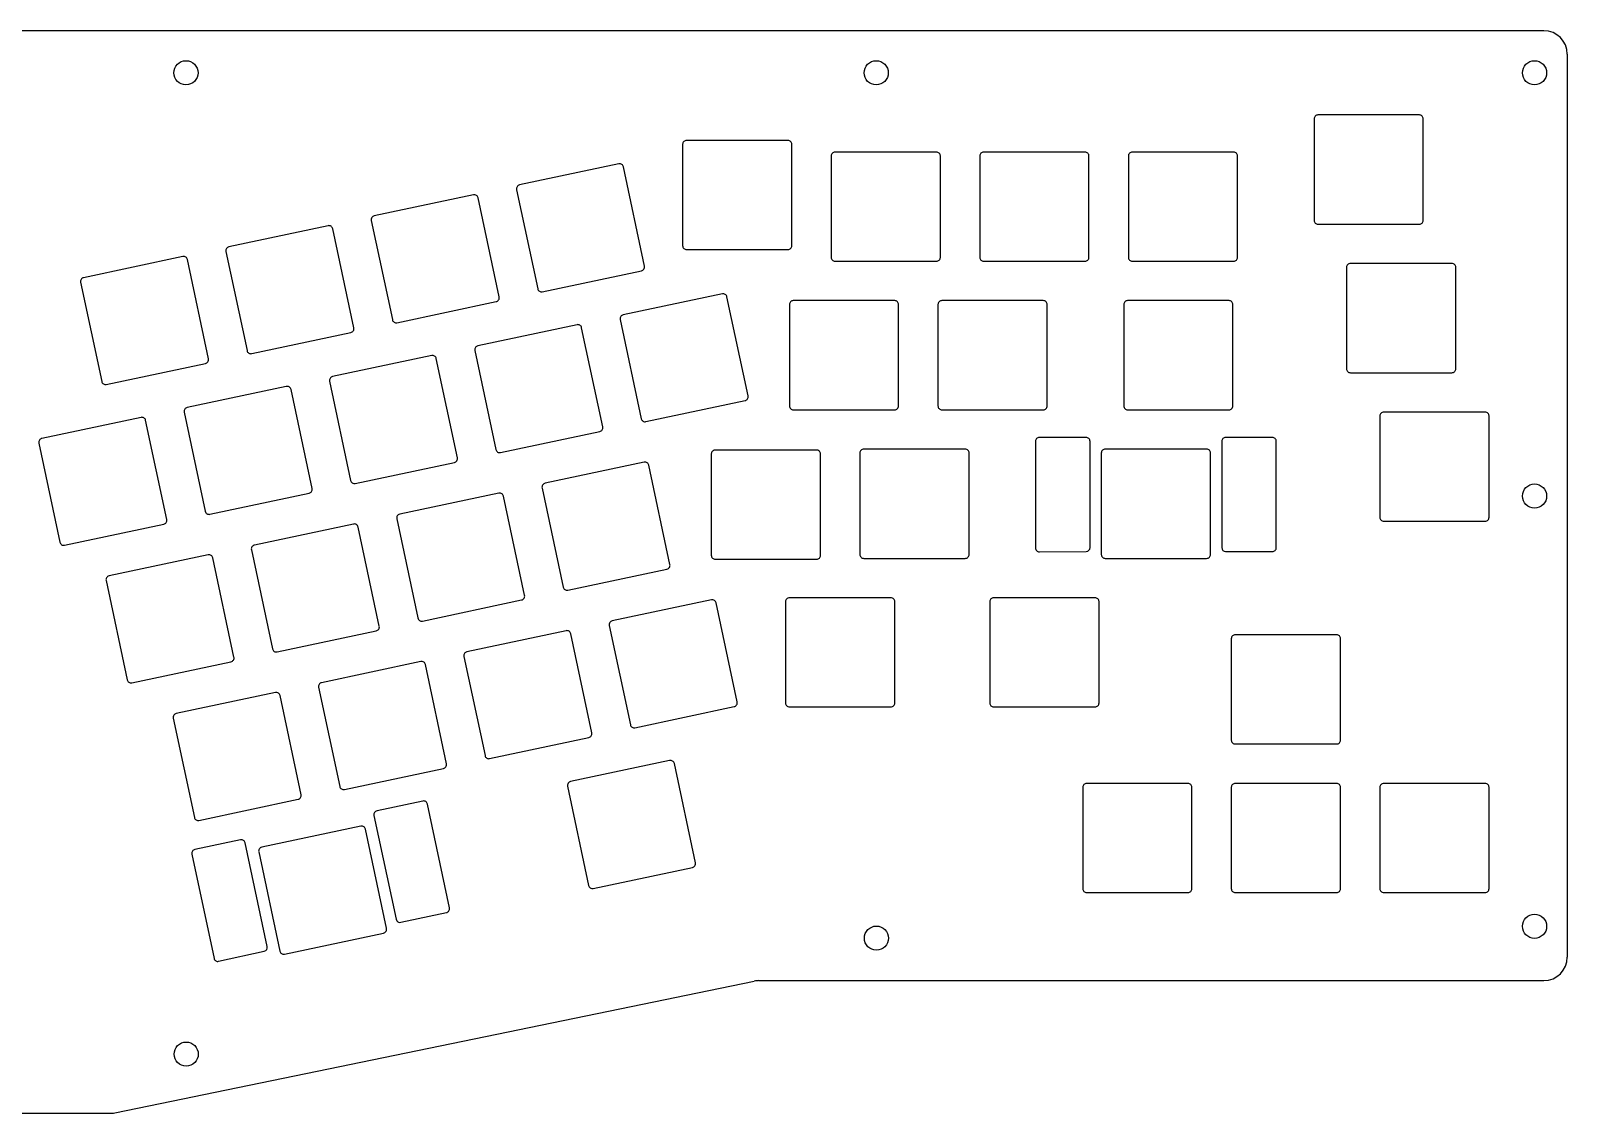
# Model space of a CAD drawing. Header units: millimetres. Extents: x 18 to 738, y 4 to 437.
# Drawn here: x 174.7 to 371.7, y 153.3 to 292.1 of the extents above; entities that cross this region are included whole.
import ezdxf

# ---------------------------------------------------------------- set-up
doc = ezdxf.new("R2010")
doc.units = ezdxf.units.MM
doc.header["$MEASUREMENT"] = 0
doc.layers.add('Plate', color=40, linetype='CONTINUOUS')

msp = doc.modelspace()

# ---------------------------------------------------------------- linework, layer by layer
at = {"layer": 'Plate', "linetype": 'Continuous'}
for p, q in [((368.75, 292.09), (20.64, 292.09)), ((371.75, 289.09), (371.75, 173.27)), ((185.51, 153.31), (267.51, 170.2)), ((268.11, 170.26), (368.75, 170.27)), ((166.5, 153.25), (184.9, 153.25))]:
    msp.add_line(p, q, dxfattribs=at)
at = {"layer": 'Plate'}
for points in [[(339.78, 267.28), (352.78, 267.28, 0.414214), (353.28, 267.78), (353.28, 280.78, 0.414214), (352.78, 281.28), (339.78, 281.28, 0.414214), (339.28, 280.78), (339.28, 267.78, 0.414214)], [(258.82, 264.02), (271.82, 264.02, 0.414214), (272.32, 264.52), (272.32, 277.52, 0.414214), (271.82, 278.02), (258.82, 278.02, 0.414214), (258.32, 277.52), (258.32, 264.52, 0.414214)], [(277.87, 262.52), (290.87, 262.52, 0.414214), (291.37, 263.02), (291.37, 276.02, 0.414214), (290.87, 276.52), (277.87, 276.52, 0.414214), (277.37, 276.02), (277.37, 263.02, 0.414214)], [(296.92, 262.52), (309.92, 262.52, 0.414214), (310.42, 263.02), (310.42, 276.02, 0.414214), (309.92, 276.52), (296.92, 276.52, 0.414214), (296.42, 276.02), (296.42, 263.02, 0.414214)], [(315.97, 262.52), (328.97, 262.52, 0.414214), (329.47, 263.02), (329.47, 276.02, 0.414214), (328.97, 276.52), (315.97, 276.52, 0.414214), (315.47, 276.02), (315.47, 263.02, 0.414214)], [(240.33, 258.6), (253.05, 261.3, 0.414214), (253.43, 261.9), (250.73, 274.61, 0.414214), (250.14, 275), (237.42, 272.3, 0.414214), (237.04, 271.7), (239.74, 258.99, 0.414214)], [(221.7, 254.64), (234.42, 257.34, 0.414214), (234.8, 257.94), (232.1, 270.65, 0.414214), (231.5, 271.04), (218.79, 268.33, 0.414214), (218.4, 267.74), (221.11, 255.03, 0.414214)], [(203.07, 250.68), (215.78, 253.38, 0.414214), (216.17, 253.98), (213.46, 266.69, 0.414214), (212.87, 267.08), (200.16, 264.37, 0.414214), (199.77, 263.78), (202.47, 251.06, 0.414214)], [(184.43, 246.72), (197.15, 249.42, 0.414214), (197.53, 250.01), (194.83, 262.73, 0.414214), (194.24, 263.12), (181.52, 260.41, 0.414214), (181.14, 259.82), (183.84, 247.1, 0.414214)], [(343.95, 248.23), (356.95, 248.23, 0.414214), (357.45, 248.73), (357.45, 261.73, 0.414214), (356.95, 262.23), (343.95, 262.23, 0.414214), (343.45, 261.73), (343.45, 248.73, 0.414214)], [(253.61, 241.95), (266.33, 244.65, 0.414214), (266.71, 245.24), (264.01, 257.96, 0.414214), (263.42, 258.34), (250.7, 255.64, 0.414214), (250.31, 255.05), (253.02, 242.33, 0.414214)], [(272.51, 243.47), (285.51, 243.47, 0.414214), (286.01, 243.97), (286.01, 256.97, 0.414214), (285.51, 257.47), (272.51, 257.47, 0.414214), (272.01, 256.97), (272.01, 243.97, 0.414214)], [(291.56, 243.47), (304.56, 243.47, 0.414214), (305.06, 243.97), (305.06, 256.97, 0.414214), (304.56, 257.47), (291.56, 257.47, 0.414214), (291.06, 256.97), (291.06, 243.97, 0.414214)], [(315.38, 243.47), (328.38, 243.47, 0.414214), (328.88, 243.97), (328.88, 256.97, 0.414214), (328.38, 257.47), (315.38, 257.47, 0.414214), (314.88, 256.97), (314.88, 243.97, 0.414214)], [(234.98, 237.99), (247.69, 240.69, 0.414214), (248.08, 241.28), (245.37, 254, 0.414214), (244.78, 254.38), (232.07, 251.68, 0.414214), (231.68, 251.09), (234.38, 238.37, 0.414214)], [(216.34, 234.03), (229.06, 236.73, 0.414214), (229.44, 237.32), (226.74, 250.04, 0.414214), (226.15, 250.42), (213.43, 247.72, 0.414214), (213.05, 247.13), (215.75, 234.41, 0.414214)], [(197.71, 230.07), (210.43, 232.77, 0.414214), (210.81, 233.36), (208.11, 246.08, 0.414214), (207.51, 246.46), (194.8, 243.76, 0.414214), (194.41, 243.17), (197.12, 230.45, 0.414214)], [(179.08, 226.1), (191.79, 228.81, 0.414214), (192.18, 229.4), (189.47, 242.12, 0.414214), (188.88, 242.5), (176.17, 239.8, 0.414214), (175.78, 239.21), (178.48, 226.49, 0.414214)], [(348.22, 229.18), (361.22, 229.18, 0.414214), (361.72, 229.68), (361.72, 242.68, 0.414214), (361.22, 243.18), (348.22, 243.18, 0.414214), (347.72, 242.68), (347.72, 229.68, 0.414214)], [(281.55, 224.42), (294.55, 224.42, 0.414214), (295.05, 224.92), (295.05, 237.92, 0.414214), (294.55, 238.42), (281.55, 238.42, 0.414214), (281.05, 237.92), (281.05, 224.92, 0.414214)], [(310.56, 225.81), (310.56, 239.42, 0.414214), (310.06, 239.92), (304.06, 239.92, 0.414214), (303.56, 239.42), (303.56, 225.76, 0.416484), (304.06, 225.26), (310.06, 225.31, 0.411947)], [(312.5, 224.42), (325.5, 224.42, 0.414214), (326, 224.92), (326, 237.92, 0.414214), (325.5, 238.42), (312.5, 238.42, 0.414214), (312, 237.92), (312, 224.92, 0.414214)], [(334.44, 239.42, 0.414214), (333.94, 239.92), (327.94, 239.92, 0.414233), (327.44, 239.42), (327.44, 225.8, 0.414194), (327.94, 225.3), (333.94, 225.3, 0.414214), (334.44, 225.8)], [(243.6, 220.34), (256.31, 223.05, 0.414214), (256.7, 223.64), (253.99, 236.36, 0.414214), (253.4, 236.74), (240.69, 234.04, 0.414214), (240.3, 233.44), (243, 220.73, 0.414214)], [(262.5, 224.31), (275.5, 224.31, 0.414214), (276, 224.81), (276, 237.81, 0.414214), (275.5, 238.31), (262.5, 238.31, 0.414214), (262, 237.81), (262, 224.81, 0.414214)], [(224.96, 216.38), (237.68, 219.09, 0.414214), (238.06, 219.68), (235.36, 232.39, 0.414214), (234.77, 232.78), (222.05, 230.08, 0.414214), (221.67, 229.48), (224.37, 216.77, 0.414214)], [(206.33, 212.42), (219.04, 215.12, 0.414214), (219.43, 215.72), (216.73, 228.43, 0.414214), (216.13, 228.82), (203.42, 226.12, 0.414214), (203.03, 225.52), (205.74, 212.81, 0.414214)], [(187.69, 208.46), (200.41, 211.16, 0.414214), (200.8, 211.76), (198.09, 224.47, 0.414214), (197.5, 224.86), (184.78, 222.16, 0.414214), (184.4, 221.56), (187.1, 208.85, 0.414214)], [(252.21, 202.7), (264.93, 205.4, 0.414214), (265.32, 206), (262.61, 218.71, 0.414214), (262.02, 219.1), (249.3, 216.39, 0.414214), (248.92, 215.8), (251.62, 203.08, 0.414214)], [(272.02, 205.37), (285.02, 205.37, 0.414214), (285.52, 205.87), (285.52, 218.87, 0.414214), (285.02, 219.37), (272.02, 219.37, 0.414214), (271.52, 218.87), (271.52, 205.87, 0.414214)], [(298.21, 205.37), (311.21, 205.37, 0.414214), (311.71, 205.87), (311.71, 218.87, 0.414214), (311.21, 219.37), (298.21, 219.37, 0.414214), (297.71, 218.87), (297.71, 205.87, 0.414214)], [(233.58, 198.74), (246.3, 201.44, 0.414214), (246.68, 202.03), (243.98, 214.75, 0.414214), (243.39, 215.14), (230.67, 212.43, 0.414214), (230.29, 211.84), (232.99, 199.12, 0.414214)], [(329.17, 200.61), (342.17, 200.61, 0.414214), (342.67, 201.11), (342.67, 214.11, 0.414214), (342.17, 214.61), (329.17, 214.61, 0.414214), (328.67, 214.11), (328.67, 201.11, 0.414214)], [(214.95, 194.78), (227.66, 197.48, 0.414214), (228.05, 198.07), (225.35, 210.79, 0.414214), (224.75, 211.18), (212.04, 208.47, 0.414214), (211.65, 207.88), (214.35, 195.16, 0.414214)], [(196.31, 190.82), (209.03, 193.52, 0.414214), (209.41, 194.11), (206.71, 206.83, 0.414214), (206.12, 207.21), (193.4, 204.51, 0.414214), (193.02, 203.92), (195.72, 191.2, 0.414214)], [(246.86, 182.09), (259.57, 184.79, 0.414214), (259.96, 185.38), (257.26, 198.1, 0.414214), (256.66, 198.48), (243.95, 195.78, 0.414214), (243.56, 195.19), (246.27, 182.47, 0.414214)], [(310.12, 181.56), (323.12, 181.56, 0.414214), (323.62, 182.06), (323.62, 195.06, 0.414214), (323.12, 195.56), (310.12, 195.56, 0.414214), (309.62, 195.06), (309.62, 182.06, 0.414214)], [(329.17, 181.56), (342.17, 181.56, 0.414214), (342.67, 182.06), (342.67, 195.06, 0.414214), (342.17, 195.56), (329.17, 195.56, 0.414214), (328.67, 195.06), (328.67, 182.06, 0.414214)], [(348.22, 181.56), (361.22, 181.56, 0.414214), (361.72, 182.06), (361.72, 195.06, 0.414214), (361.22, 195.56), (348.22, 195.56, 0.414214), (347.72, 195.06), (347.72, 182.06, 0.414214)], [(225.6, 192.9, 0.414214), (225.01, 193.29), (219.14, 192.04, 0.414233), (218.75, 191.45), (221.58, 178.13, 0.414194), (222.18, 177.74), (228.05, 178.99, 0.414214), (228.43, 179.58)], [(207.26, 173.67), (219.98, 176.37, 0.414214), (220.36, 176.97), (217.66, 189.68, 0.414214), (217.07, 190.07), (204.35, 187.36, 0.414214), (203.97, 186.77), (206.67, 174.05, 0.414214)], [(205.07, 174.62), (202.24, 187.94, 0.414214), (201.65, 188.32), (195.78, 187.08, 0.414214), (195.4, 186.48), (198.24, 173.12, 0.416484), (198.83, 172.74), (204.69, 174.03, 0.411947)]]:
    msp.add_lwpolyline(points, format="xyb", close=True, dxfattribs=at)
at = {"layer": 'Plate', "linetype": 'Continuous'}
for centre in [(194.64, 286.69), (283.14, 286.69), (367.55, 286.69), (367.55, 232.41), (367.55, 177.23), (283.17, 175.71), (194.67, 160.84)]:
    msp.add_circle(centre, 1.55, dxfattribs=at)
for centre, start, end in [((368.75, 289.09), 0, 90), ((368.75, 173.27), 270.0101, 0), ((268.11, 167.26), 90.0101, 101.634), ((184.9, 156.25), 270, 281.634)]:
    msp.add_arc(centre, 3, start, end, dxfattribs=at)

doc.saveas('drawing.dxf')
